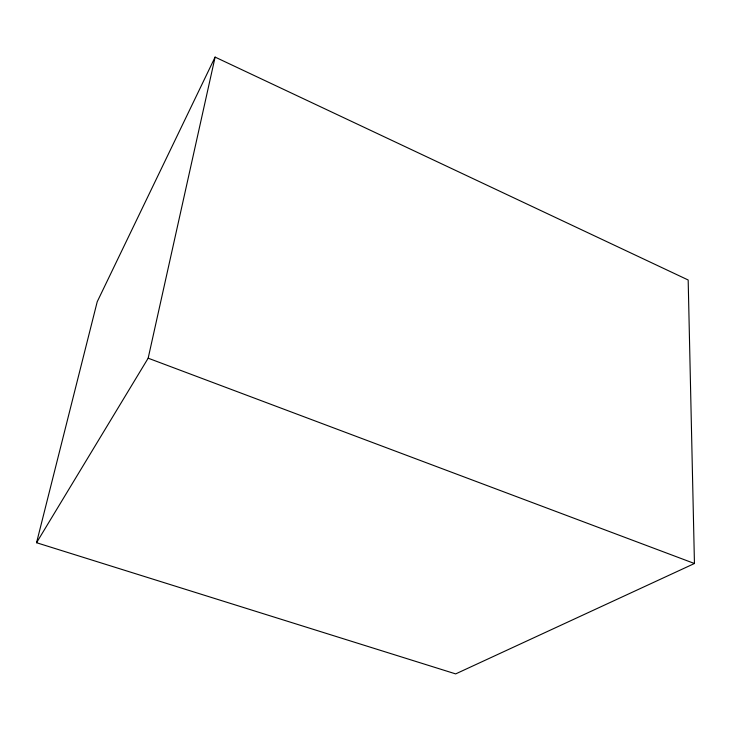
<?xml version="1.0" encoding="UTF-8"?>
<svg xmlns="http://www.w3.org/2000/svg" width="731" height="731" viewBox="0 0 731 731"><rect width="100%" height="100%" fill="white"/><g stroke="black" fill="none" stroke-linecap="round" stroke-linejoin="round"><path stroke-width="1.1" d="M36.55 542.722L148.165 358.19L215.106 57.1L688.173 279.991L694.45 563.51L455.669 673.9L36.55 542.722L97.214 301.757L215.106 57.1M148.165 358.19L694.45 563.51"/></g></svg>
